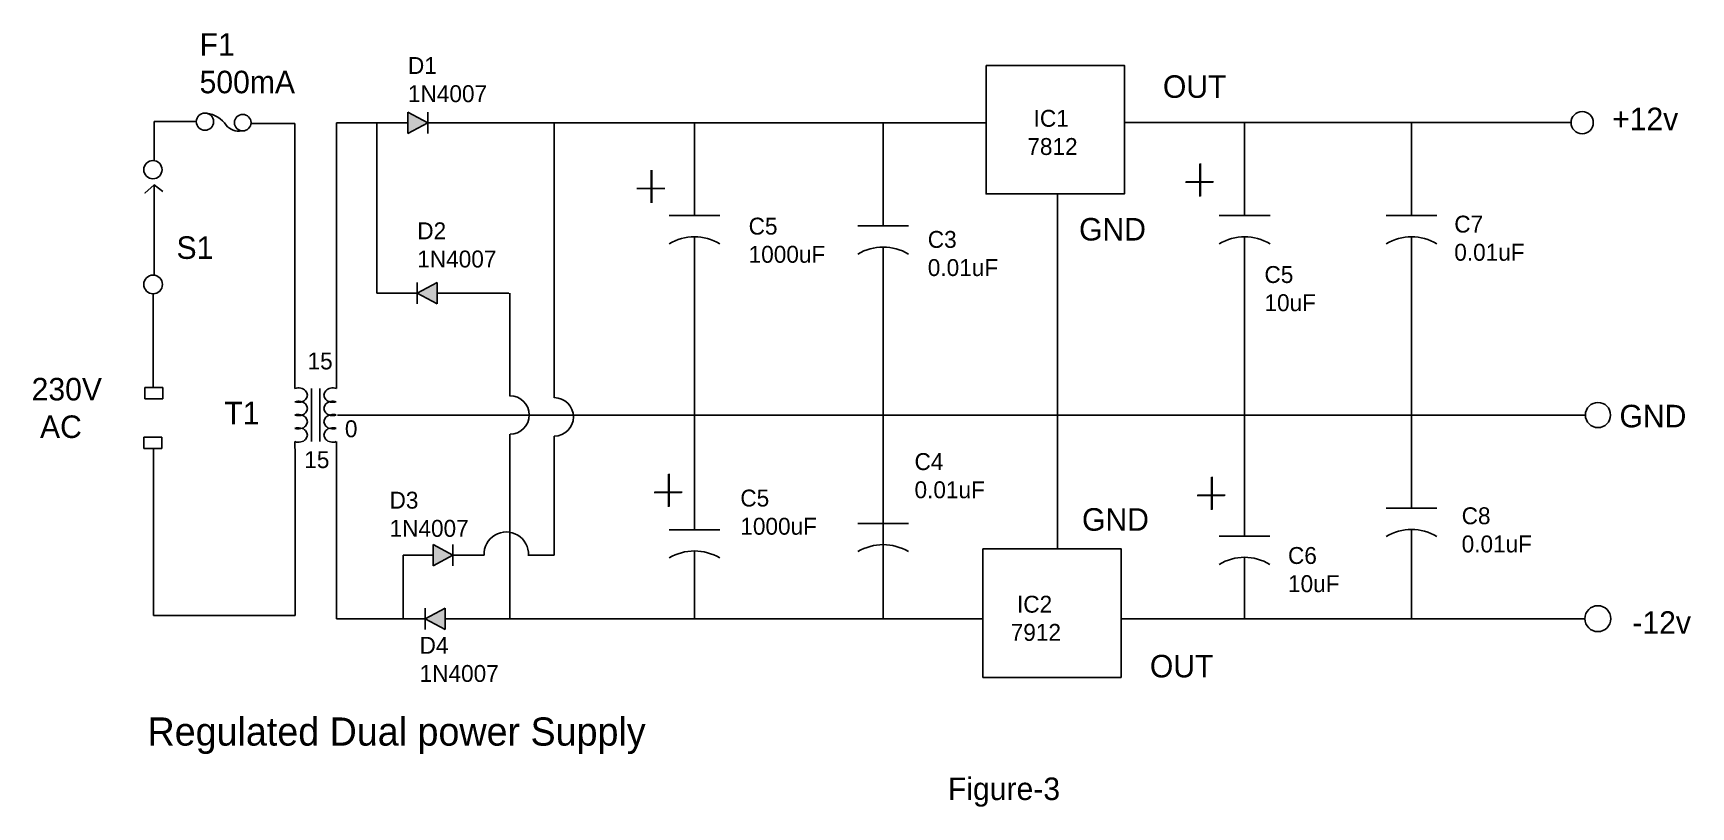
# Model space of a CAD drawing. Header units: inches. Extents: x 47.2 to 106.1, y 11.3 to 38.8.
import ezdxf

# ---------------------------------------------------------------- set-up
doc = ezdxf.new("R2010")
doc.units = ezdxf.units.IN
doc.header["$MEASUREMENT"] = 0

# ---------------------------------------------------------------- blocks, each defined once
blk = doc.blocks.new('Transformer')
at = {"color": 7}
for p, q in [((0.1, 0), (0.1, 0.4)), ((0.15, 0.4), (0.15, 0))]:
    blk.add_line(p, q, dxfattribs=at)
for centre, start, end in [((0.021, 0.35), 247.3801, 112.6199), ((0.229, 0.35), 67.3801, 292.6199), ((0.021, 0.25), 247.3801, 112.6199), ((0.229, 0.25), 67.3801, 292.6199), ((0.021, 0.15), 247.3801, 112.6199), ((0.229, 0.15), 67.3801, 292.6199), ((0.021, 0.05), 247.3801, 112.6199), ((0.229, 0.05), 67.3801, 292.6199)]:
    blk.add_arc(centre, 0.0542, start, end, dxfattribs=at)
blk = doc.blocks.new('Diode')
at = {"color": 7}
for p, q in [((0.15, 0.125), (0.25, 0)), ((0.15, -0.125), (0.15, 0.125)), ((0.25, -0.125), (0.25, 0.125)), ((0.15, 0), (0, 0)), ((0.25, 0), (0.15, -0.125)), ((0.25, 0), (0.4, 0))]:
    blk.add_line(p, q, dxfattribs=at)
blk.add_solid([(0.15, -0.125), (0.25, 0), (0.15, 0.125)], dxfattribs=at)
blk = doc.blocks.new('Capacitor')
at = {"color": 7}
for p, q in [((0.15, -0.1), (0.15, 0.1)), ((0.15, 0), (0, 0)), ((0.225, 0), (0.4, 0))]:
    blk.add_line(p, q, dxfattribs=at)
blk.add_arc((0.4375, 0), 0.2125, 151.9275, 208.0725, dxfattribs=at)

msp = doc.modelspace()

# ---------------------------------------------------------------- linework, layer by layer
for p, q in [((51.495, 34.262), (51.495, 35.645)), ((51.495, 35.645), (52.998, 35.645)), ((55.009, 35.582), (54.939, 35.582)), ((56.501, 35.582), (55.009, 35.582)), ((56.501, 26.175), (56.501, 35.582)), ((57.971, 26.175), (57.971, 35.601)), ((57.971, 35.601), (57.971, 35.601)), ((57.971, 35.601), (57.971, 35.601)), ((57.971, 35.601), (59.456, 35.601)), ((59.409, 32.638), (59.409, 35.601)), ((62.28, 35.601), (76.732, 35.601)), ((65.707, 25.846), (65.707, 35.601)), ((70.689, 33.815), (70.689, 35.601)), ((76.732, 35.601), (80.876, 35.601)), ((77.393, 33.454), (77.393, 35.601)), ((80.876, 35.601), (81.048, 35.601)), ((90.232, 35.61), (85.96, 35.61)), ((90.232, 33.815), (90.232, 35.61)), ((90.232, 35.61), (96.163, 35.61)), ((96.163, 35.61), (96.16, 33.815)), ((96.163, 35.61), (101.827, 35.61)), ((88.641, 34.151), (88.641, 32.991)), ((88.641, 34.151), (88.641, 33.502)), ((88.664, 34.158), (88.664, 32.998)), ((88.664, 34.158), (88.664, 33.508)), ((69.158, 33.919), (69.158, 32.758)), ((69.158, 33.919), (69.158, 33.269)), ((69.181, 33.925), (69.181, 32.765)), ((69.181, 33.925), (69.181, 33.275)), ((51.5, 30.196), (51.5, 33.398)), ((69.158, 33.269), (68.647, 33.269)), ((69.181, 33.275), (68.67, 33.275)), ((69.158, 33.269), (69.158, 33.269)), ((69.158, 33.269), (69.617, 33.269)), ((69.181, 33.275), (69.181, 33.275)), ((69.181, 33.275), (69.64, 33.275)), ((85.96, 33.078), (83.276, 33.078)), ((83.276, 33.078), (83.58, 33.078)), ((83.58, 33.078), (83.58, 22.875)), ((88.641, 33.502), (88.13, 33.502)), ((88.664, 33.508), (88.153, 33.508)), ((88.641, 33.502), (88.641, 33.502)), ((88.641, 33.502), (89.1, 33.502)), ((88.664, 33.508), (88.664, 33.508)), ((88.664, 33.508), (89.123, 33.508)), ((59.409, 32.638), (59.409, 29.554)), ((51.5, 30.227), (51.5, 30.196)), ((51.463, 26.211), (51.463, 29.536)), ((59.409, 29.554), (59.787, 29.554)), ((62.611, 29.554), (64.092, 29.554)), ((64.137, 29.554), (64.137, 25.905)), ((70.689, 29.798), (70.689, 25.23)), ((90.232, 29.798), (90.232, 25.23)), ((96.16, 29.798), (96.16, 25.23)), ((77.393, 29.438), (77.393, 28.974)), ((77.393, 25.23), (77.393, 28.974)), ((51.463, 26.211), (51.166, 26.211)), ((51.166, 26.211), (51.166, 25.809)), ((51.463, 26.211), (51.75, 26.211)), ((51.75, 26.211), (51.463, 26.211)), ((51.75, 26.211), (51.803, 26.211)), ((51.803, 26.211), (51.803, 25.809)), ((51.166, 25.809), (51.788, 25.809)), ((51.803, 25.809), (51.788, 25.809)), ((51.788, 25.809), (51.788, 25.809)), ((58.016, 25.23), (78.557, 25.23)), ((70.689, 25.23), (70.689, 22.666)), ((77.393, 22.891), (77.393, 25.23)), ((78.557, 25.23), (101.789, 25.23)), ((90.232, 25.23), (90.227, 22.44)), ((96.16, 25.23), (96.16, 23.426)), ((101.789, 25.23), (102.334, 25.23)), ((102.334, 25.23), (102.335, 25.23)), ((51.134, 24.042), (51.134, 24.444)), ((51.134, 24.444), (51.148, 24.444)), ((51.77, 24.444), (51.148, 24.444)), ((51.148, 24.444), (51.148, 24.444)), ((51.77, 24.042), (51.77, 24.444)), ((56.501, 24.285), (56.509, 23.785)), ((57.978, 17.996), (57.971, 24.285)), ((64.139, 24.546), (64.139, 24.149)), ((64.139, 24.149), (64.139, 21.653)), ((65.707, 20.25), (65.707, 24.389)), ((65.709, 24.479), (65.709, 24.082)), ((51.186, 24.042), (51.134, 24.042)), ((51.473, 24.042), (51.186, 24.042)), ((51.186, 24.042), (51.473, 24.042)), ((51.473, 24.042), (51.473, 20.717)), ((51.473, 24.042), (51.77, 24.042)), ((56.509, 18.113), (56.509, 23.785)), ((56.509, 23.785), (56.509, 23.785)), ((56.509, 23.785), (56.509, 23.785)), ((69.772, 23.133), (69.772, 21.973)), ((69.772, 23.133), (69.772, 22.483)), ((69.795, 23.14), (69.795, 21.979)), ((69.795, 23.14), (69.795, 22.49)), ((89.059, 23.029), (89.059, 21.868)), ((89.059, 23.029), (89.059, 22.379)), ((89.082, 23.035), (89.082, 21.875)), ((89.082, 23.035), (89.082, 22.385)), ((69.772, 22.483), (69.261, 22.483)), ((69.795, 22.49), (69.284, 22.49)), ((69.772, 22.483), (69.772, 22.483)), ((69.772, 22.483), (70.231, 22.483)), ((69.795, 22.49), (69.795, 22.49)), ((69.795, 22.49), (70.254, 22.49)), ((77.393, 22.891), (77.393, 18.874)), ((83.58, 22.875), (83.58, 21.094)), ((89.059, 22.379), (88.548, 22.379)), ((89.082, 22.385), (88.571, 22.385)), ((89.059, 22.379), (89.059, 22.379)), ((89.059, 22.379), (89.518, 22.379)), ((89.082, 22.385), (89.082, 22.385)), ((89.082, 22.385), (89.541, 22.385)), ((64.139, 21.653), (64.139, 21.069)), ((51.473, 20.717), (51.473, 18.113)), ((64.139, 21.069), (64.139, 19.516)), ((83.58, 21.094), (83.58, 20.482)), ((60.349, 20.254), (60.349, 17.996)), ((63.218, 20.254), (63.172, 20.254)), ((64.768, 20.25), (65.707, 20.25)), ((64.139, 19.516), (64.139, 18.001)), ((77.393, 18.874), (77.393, 18.001)), ((96.16, 19.409), (96.16, 18.001)), ((70.689, 18.649), (70.689, 18.001)), ((90.227, 18.001), (90.227, 18.423)), ((51.473, 18.113), (56.509, 18.113)), ((60.068, 17.996), (57.978, 17.996)), ((64.139, 18.001), (62.892, 17.996)), ((64.139, 18.001), (77.393, 18.001)), ((77.393, 18.001), (80.934, 18.001)), ((85.846, 18.001), (90.227, 18.001)), ((90.227, 18.001), (96.23, 18.001)), ((96.23, 18.001), (102.319, 18.001))]:
    msp.add_line(p, q)
for points in [[(81.048, 37.643), (85.96, 37.643), (85.96, 33.078), (81.048, 33.078)], [(80.934, 20.482), (85.846, 20.482), (85.846, 15.917), (80.934, 15.917)]]:
    msp.add_lwpolyline(points, close=True)
msp.add_lwpolyline([(51.5, 33.398), (51.171, 33.108), (51.5, 33.398), (51.809, 33.168)])
for centre, radius in [((53.304, 35.645), 0.306), ((102.221, 35.61), 0.394), ((54.645, 35.609), 0.295), ((51.456, 33.94), 0.324), ((51.463, 29.867), 0.331), ((102.782, 25.23), 0.447), ((102.779, 18.001), 0.46)]:
    msp.add_circle(centre, radius)
for centre, radius, start, end in [((53.255, 34.989), 0.961, 33.50462, 82.85149), ((54.51, 35.899), 0.591, 219.95473, 279.39432), ((64.137, 25.23), 0.684, 270.25243, 90), ((65.707, 25.163), 0.684, 270.25243, 90), ((64.005, 20.293), 0.788, 356.8622, 182.78126)]:
    msp.add_arc(centre, radius, start, end)

# ---------------------------------------------------------------- block references
at = {"xscale": 7.059360144043751, "yscale": -3.009574165532698, "zscale": 7.059360144043751}
for p in [(59.456, 35.601), (60.349, 20.254)]:
    msp.add_blockref('Diode', p, dxfattribs=at)
for name, p, xscale, yscale, zscale, rotation in [('Capacitor', (70.689, 33.815), 10.04215708897922, -9.011708316198494, 10.04215708897922, 270), ('Capacitor', (90.232, 33.815), 10.04215708897922, -9.011708316198494, 10.04215708897922, 270), ('Capacitor', (96.16, 33.815), 10.04215708897922, -9.011708316198494, 10.04215708897922, 270), ('Capacitor', (77.393, 33.454), 10.04215708897922, -9.011708316198494, 10.04215708897922, 270), ('Diode', (62.611, 29.554), 7.059360144043751, -3.009574165532698, 7.059360144043751, 180), ('Transformer', (56.501, 24.285), -5.879488317717346, -4.725974470553112, 5.879488317717346, 180), ('Capacitor', (96.16, 23.426), 10.04215708897922, -9.011708316198494, 10.04215708897922, 270), ('Capacitor', (70.689, 22.666), 10.04215708897922, -9.011708316198494, 10.04215708897922, 270), ('Capacitor', (77.393, 22.891), 10.04215708897922, -9.011708316198494, 10.04215708897922, 270), ('Capacitor', (90.227, 22.44), 10.04215708897922, -9.011708316198494, 10.04215708897922, 270), ('Diode', (62.892, 17.996), 7.059360144043751, -3.009574165532698, 7.059360144043751, 180)]:
    msp.add_blockref(name, p, dxfattribs=dict(xscale=xscale, yscale=yscale, zscale=zscale, rotation=rotation))

# ---------------------------------------------------------------- texts
at = {"attachment_point": 1}
for s, insert, char_height, width in [('F1\\P500mA', (53.113, 38.786), 0.8, 8.94608), ('\\pt0.6;D1\\P1N4007', (60.515, 37.938), 0.6, 1.11839), ('OUT', (87.329, 37.29), 0.8, 8.94608), (' IC1\\P7812', (82.514, 36.063), 0.6, 8.94608), ('+12v', (103.283, 36.141), 0.8, 8.94608), ('\\pt0.6;D2\\P1N4007', (60.846, 32.069), 0.6, 1.11839), ('C5\\P1000uF', (72.615, 32.236), 0.6, 8.94608), ('GND', (84.35, 32.225), 0.8, 8.94608), ('C7\\P0.01uF', (97.678, 32.308), 0.6, 8.94608), ('S1', (52.294, 31.573), 0.8, 8.94608), ('C3\\P0.01uF', (78.978, 31.765), 0.6, 8.94608), ('C5\\P10uF', (90.936, 30.518), 0.6, 8.94608), ('\\pt0.6;15', (56.948, 27.45), 0.6, 1.11839), ('230V\\P AC', (47.149, 26.549), 0.8, 8.94608), ('T1', (53.99, 25.701), 0.8, 8.94608), ('GND', (103.545, 25.593), 0.8, 8.94608), ('0', (58.275, 25.042), 0.6, 8.94608), ('\\pt0.6;15', (56.832, 23.947), 0.6, 1.11839), ('C4\\P0.01uF', (78.507, 23.877), 0.6, 8.94608), ('\\pt0.6;D3\\P1N4007', (59.861, 22.508), 0.6, 1.11839), ('C5\\P1000uF', (72.32, 22.582), 0.6, 8.94608), ('GND', (84.455, 21.923), 0.8, 8.14245), ('C8\\P0.01uF', (97.94, 21.954), 0.6, 8.94608), ('C6\\P10uF', (91.772, 20.544), 0.6, 8.94608), (' IC2\\P7912', (81.924, 18.815), 0.6, 8.94608), ('-12v', (104.003, 18.265), 0.8, 8.94608), ('\\pt0.6;D4\\P1N4007', (60.929, 17.356), 0.6, 1.11839), ('OUT', (86.866, 16.717), 0.8, 8.94608), ('Regulated Dual power Supply', (51.265, 14.495), 1, 29.35844)]:
    msp.add_mtext(s, dxfattribs=dict(at, insert=insert, char_height=char_height, width=width))
at = {"color": 3, "insert": (79.693, 12.363), "char_height": 0.8, "width": 25.63882, "attachment_point": 1}
msp.add_mtext('Figure-3', dxfattribs=at)

doc.saveas('drawing.dxf')
